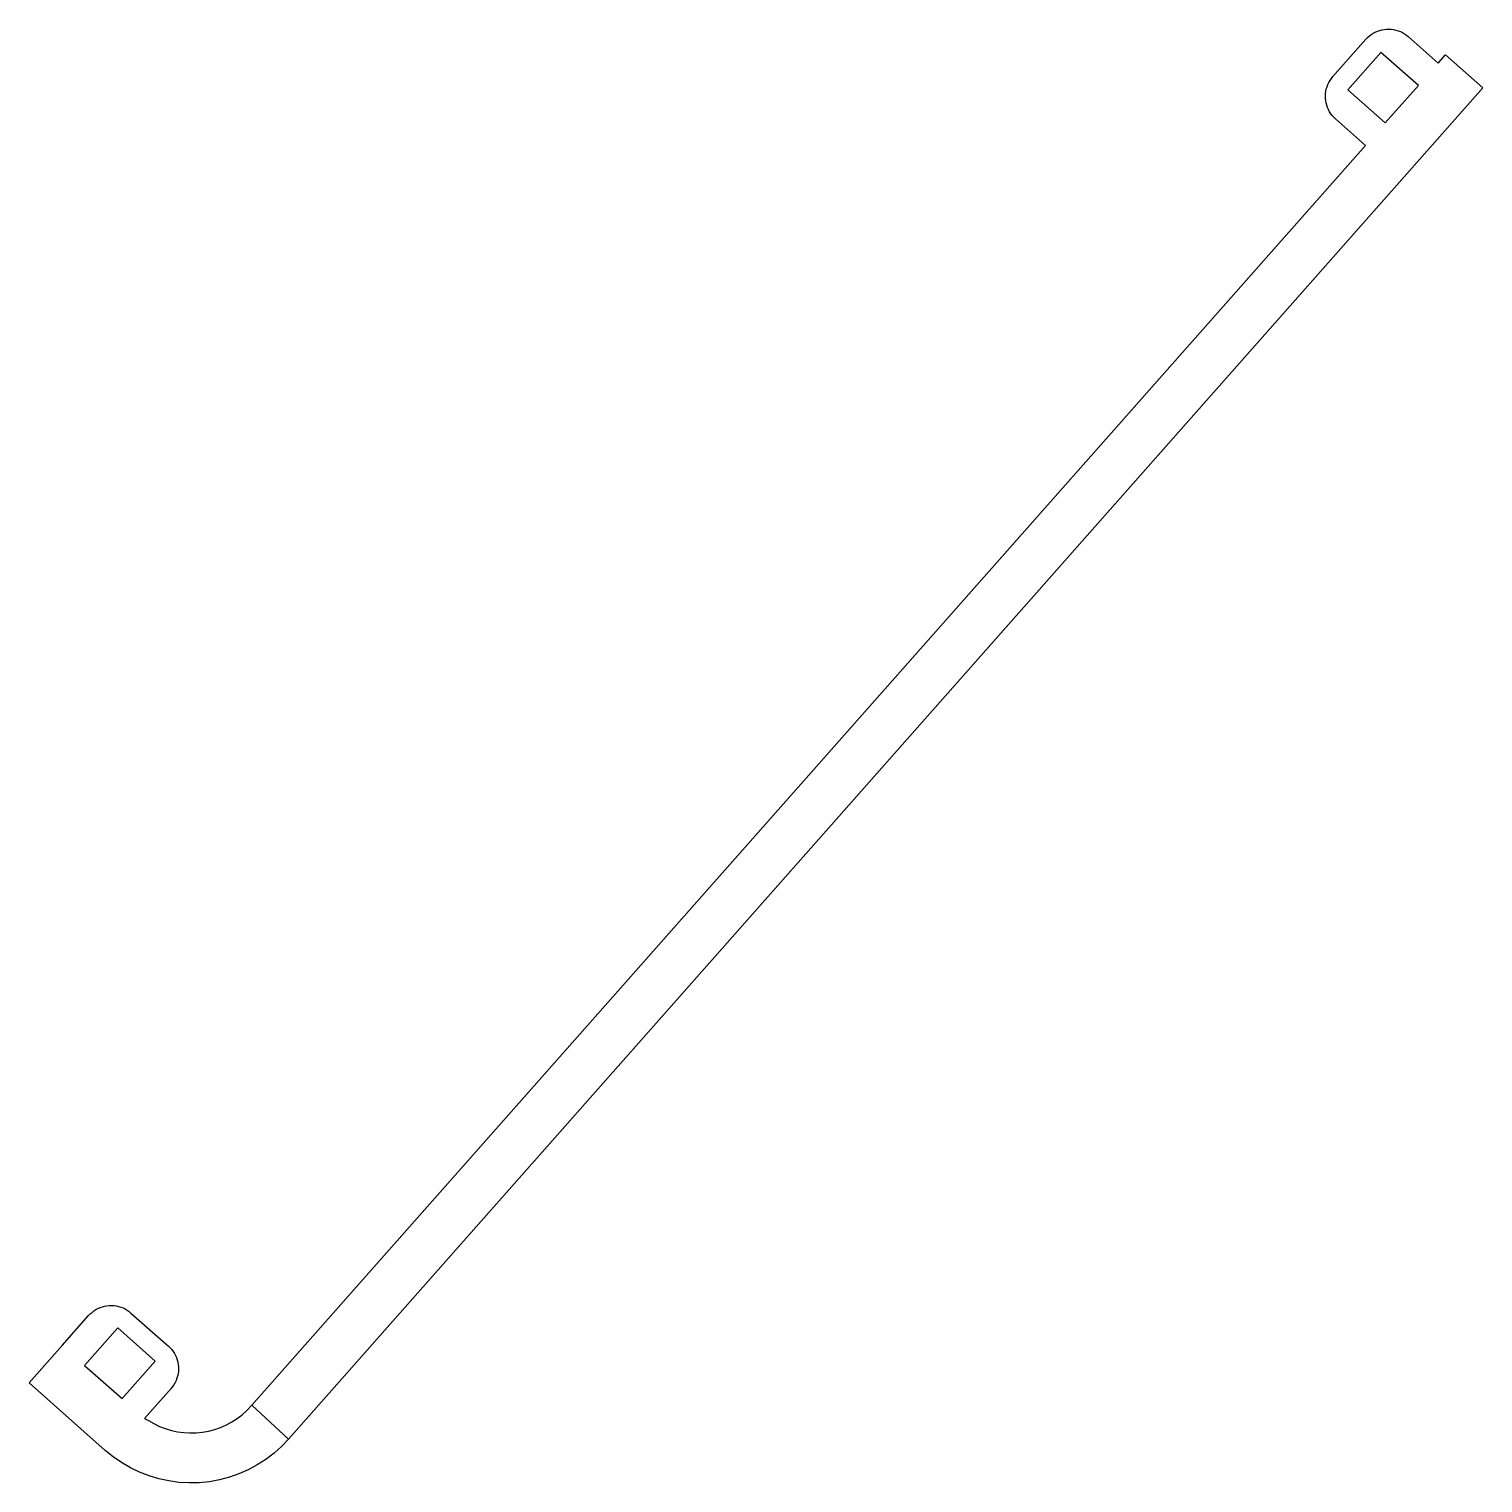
# Model space of a CAD drawing. Extents: x 5 to 732, y 5 to 732.
import ezdxf

# ---------------------------------------------------------------- set-up
doc = ezdxf.new("R2010")
doc.units = 0

msp = doc.modelspace()

# ---------------------------------------------------------------- linework, layer by layer
at = {"layer": 'Layer 1'}
for p, q in [((673.855, 727.294), (674.669, 728.146)), ((674.669, 728.146), (675.548, 728.93)), ((675.548, 728.93), (676.485, 729.643)), ((676.485, 729.643), (677.474, 730.28)), ((677.474, 730.28), (678.512, 730.839)), ((678.512, 730.839), (679.59, 731.313)), ((679.59, 731.313), (680.701, 731.703)), ((680.701, 731.703), (681.84, 732.003)), ((681.84, 732.003), (682.999, 732.213)), ((682.999, 732.213), (684.17, 732.332)), ((684.17, 732.332), (685.348, 732.358)), ((685.348, 732.358), (686.523, 732.291)), ((686.523, 732.291), (687.691, 732.133)), ((687.691, 732.133), (688.842, 731.884)), ((688.842, 731.884), (689.97, 731.545)), ((689.97, 731.545), (691.068, 731.118)), ((691.068, 731.118), (692.13, 730.607)), ((692.13, 730.607), (693.147, 730.014)), ((693.147, 730.014), (694.115, 729.344)), ((694.115, 729.344), (695.027, 728.599)), ((695.027, 728.599), (710.013, 715.355)), ((657.298, 708.564), (673.855, 727.294)), ((681.347, 720.672), (664.791, 701.941)), ((700.079, 704.115), (681.347, 720.672)), ((710.013, 715.355), (713.626, 719.442)), ((713.626, 719.442), (732.358, 702.884)), ((654.779, 704.605), (655.29, 705.665)), ((655.29, 705.665), (655.883, 706.684)), ((655.883, 706.684), (656.553, 707.652)), ((656.553, 707.652), (657.298, 708.564)), ((732.358, 702.884), (134.871, 26.9369)), ((653.539, 698.884), (653.606, 700.061)), ((653.565, 697.707), (653.539, 698.884)), ((653.606, 700.061), (653.764, 701.228)), ((653.764, 701.228), (654.012, 702.379)), ((654.012, 702.379), (654.352, 703.506)), ((654.352, 703.506), (654.779, 704.605)), ((664.791, 701.941), (683.522, 685.384)), ((683.522, 685.384), (700.079, 704.115)), ((653.683, 696.534), (653.565, 697.707)), ((653.893, 695.375), (653.683, 696.534)), ((654.194, 694.238), (653.893, 695.375)), ((654.582, 693.126), (654.194, 694.238)), ((655.058, 692.049), (654.582, 693.126)), ((655.616, 691.01), (655.058, 692.049)), ((656.253, 690.02), (655.616, 691.01)), ((656.967, 689.083), (656.253, 690.02)), ((657.751, 688.205), (656.967, 689.083)), ((658.602, 687.39), (657.751, 688.205)), ((673.588, 674.144), (658.602, 687.39)), ((116.47, 43.8602), (673.588, 674.144)), ((21.5564, 73.7219), (34.8038, 88.7055)), ((34.8038, 88.7055), (35.6179, 89.5566)), ((35.6179, 89.5566), (36.4964, 90.3412)), ((36.4964, 90.3412), (37.4337, 91.0544)), ((37.4337, 91.0544), (38.424, 91.6919)), ((38.424, 91.6919), (39.4613, 92.2497)), ((39.4613, 92.2497), (40.5393, 92.7245)), ((40.5393, 92.7245), (41.6511, 93.1132)), ((41.6511, 93.1132), (42.79, 93.4134)), ((42.79, 93.4134), (43.949, 93.6234)), ((43.949, 93.6234), (45.1208, 93.7418)), ((45.1208, 93.7418), (46.2983, 93.7679)), ((46.2983, 93.7679), (47.4742, 93.7015)), ((47.4742, 93.7015), (48.6413, 93.5431)), ((48.6413, 93.5431), (49.7924, 93.2936)), ((49.7924, 93.2936), (50.9203, 92.9546)), ((50.9203, 92.9546), (52.0182, 92.5281)), ((52.0182, 92.5281), (53.0792, 92.0169)), ((53.0792, 92.0169), (54.0968, 91.4238)), ((54.0968, 91.4238), (55.0649, 90.7529)), ((55.0649, 90.7529), (55.9772, 90.008)), ((55.9772, 90.008), (74.7069, 73.4496)), ((49.3533, 82.5164), (32.7944, 63.7865)), ((68.0827, 65.9582), (49.3533, 82.5164)), ((5, 54.9945), (21.5564, 73.7219)), ((74.7069, 73.4496), (75.558, 72.6354)), ((51.5237, 47.2283), (68.0827, 65.9582)), ((75.558, 72.6354), (76.3425, 71.757)), ((76.3425, 71.757), (77.0558, 70.8197)), ((77.0558, 70.8197), (77.6933, 69.8294)), ((77.6933, 69.8294), (78.2512, 68.7921)), ((78.2512, 68.7921), (78.726, 67.7142)), ((78.726, 67.7142), (79.1146, 66.6024)), ((79.1146, 66.6024), (79.4149, 65.4635)), ((79.4149, 65.4635), (79.6249, 64.3046)), ((32.7944, 63.7865), (51.5237, 47.2283)), ((79.2952, 58.4612), (78.9562, 57.3332)), ((79.5447, 59.6122), (79.2952, 58.4612)), ((79.7031, 60.7793), (79.5447, 59.6122)), ((79.6249, 64.3046), (79.7433, 63.1328)), ((79.7694, 61.9552), (79.7031, 60.7793)), ((79.7433, 63.1328), (79.7694, 61.9552)), ((43.1205, 21.293), (5, 54.9945)), ((76.0095, 52.2763), (62.7624, 37.2924)), ((76.7544, 53.1887), (76.0095, 52.2763)), ((77.4254, 54.1567), (76.7544, 53.1887)), ((78.0184, 55.1743), (77.4254, 54.1567)), ((78.5297, 56.2353), (78.0184, 55.1743)), ((78.9562, 57.3332), (78.5297, 56.2353)), ((113.971, 41.2273), (116.47, 43.8602)), ((134.871, 26.9369), (116.47, 43.8602)), ((62.7624, 37.2924), (64.6936, 36.2469)), ((106.487, 35.5326), (109.128, 37.2326)), ((109.128, 37.2326), (111.628, 39.1346)), ((111.628, 39.1346), (113.971, 41.2273)), ((64.6936, 36.2469), (67.4072, 34.6658)), ((67.4072, 34.6658), (70.2365, 33.3023)), ((70.2365, 33.3023), (73.164, 32.165)), ((73.164, 32.165), (76.172, 31.261)), ((76.172, 31.261), (79.2417, 30.5956)), ((79.2417, 30.5956), (82.3536, 30.1732)), ((82.3536, 30.1732), (85.4894, 29.9963)), ((85.4894, 29.9963), (88.6296, 30.0659)), ((88.6296, 30.0659), (91.7545, 30.3817)), ((91.7545, 30.3817), (94.8449, 30.9417)), ((94.8449, 30.9417), (97.8818, 31.7424)), ((97.8818, 31.7424), (100.847, 32.7789)), ((100.847, 32.7789), (103.721, 34.045)), ((103.721, 34.045), (106.487, 35.5326)), ((131.343, 23.2493), (127.536, 19.8495)), ((134.871, 26.9369), (131.343, 23.2493)), ((47.074, 18.0652), (43.1205, 21.293)), ((51.2686, 15.1576), (47.074, 18.0652)), ((55.6783, 12.588), (51.2686, 15.1576)), ((123.475, 16.7588), (119.183, 13.9963)), ((127.536, 19.8495), (123.475, 16.7588)), ((60.276, 10.3723), (55.6783, 12.588)), ((65.0334, 8.52419), (60.276, 10.3723)), ((69.9212, 7.05511), (65.0334, 8.52419)), ((105.2, 7.83741), (100.265, 6.53621)), ((110.017, 9.52178), (105.2, 7.83741)), ((114.688, 11.579), (110.017, 9.52178)), ((119.183, 13.9963), (114.688, 11.579)), ((74.9091, 5.97396), (69.9212, 7.05511)), ((79.9665, 5.28745), (74.9091, 5.97396)), ((85.0622, 5), (79.9665, 5.28745)), ((90.1647, 5.11308), (85.0622, 5)), ((95.2425, 5.62626), (90.1647, 5.11308)), ((100.265, 6.53621), (95.2425, 5.62626))]:
    msp.add_line(p, q, dxfattribs=at)

doc.saveas('drawing.dxf')
